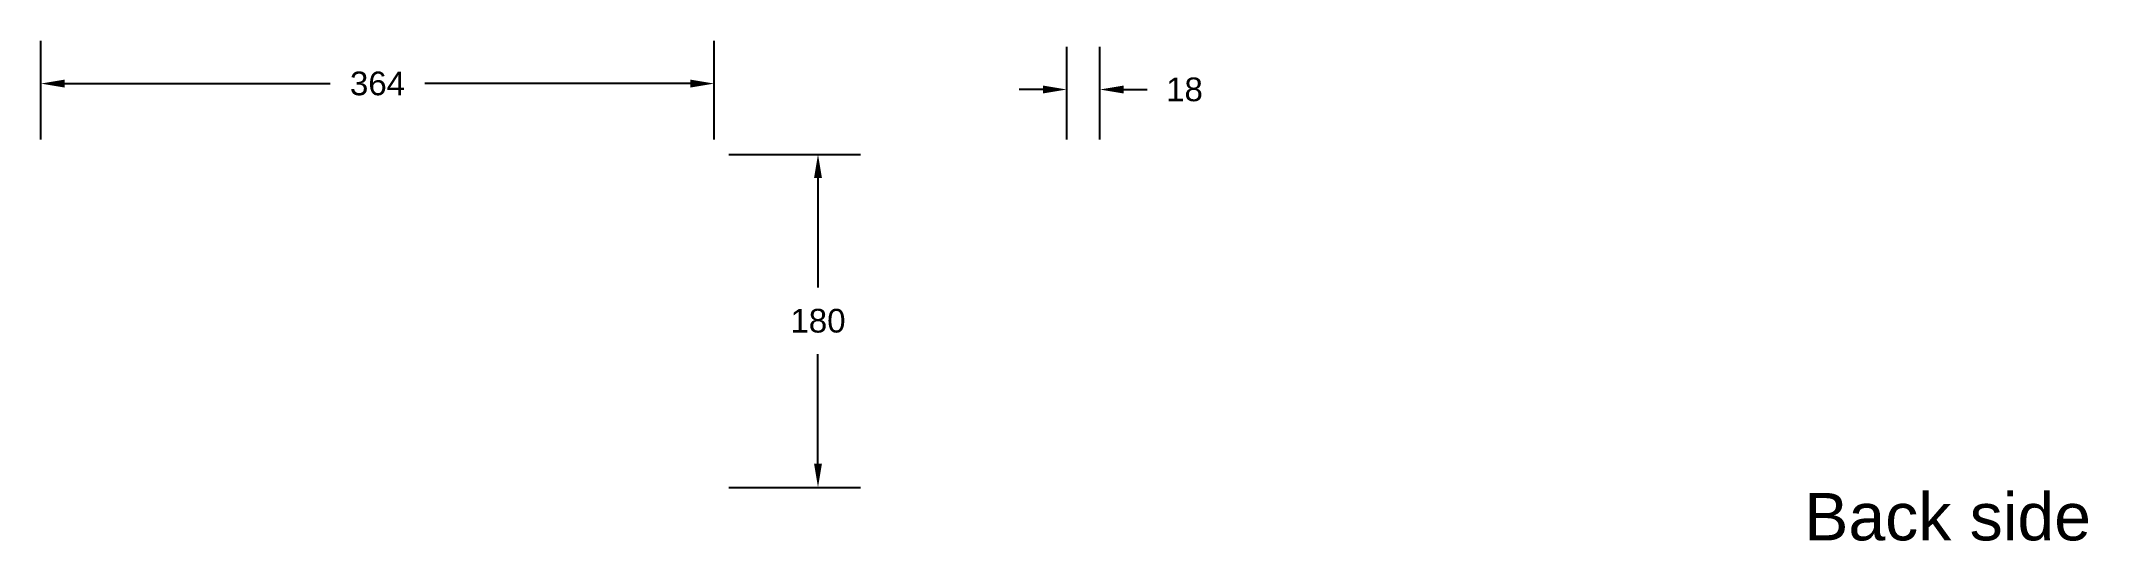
# Paper-space layout 'Back side' of a CAD drawing. Header units: inches. Extents: x 1.14 to 9.79, y 5.21 to 7.32.
import ezdxf

# ---------------------------------------------------------------- set-up
doc = ezdxf.new("R2010")
doc.units = ezdxf.units.IN
doc.header["$MEASUREMENT"] = 0
doc.layers.add('Mechanical', color=7, linetype='Continuous')
doc.styles.get("Standard").update_dxf_attribs({"font": 'arial.ttf'})
doc.dimstyles.get("Standard").update_dxf_attribs({"dimtxt": 0.18, "dimasz": 0.18, "dimexe": 0.18, "dimexo": 0.0625, "dimgap": 0.09, "dimtad": 0, "dimtih": 1, "dimtoh": 1, "dimdec": 4, "dimzin": 0, "dimdsep": 46, "dimtxsty": 'Standard', "dimcen": 0.09, "dimadec": 0, "dimazin": 0, "dimtfac": 1, "dimtdec": 4, "dimtofl": 0, "dimtmove": 0, "dimatfit": 3, "dimfxl": 1, "dimtolj": 1, "dimtzin": 0, "dimarcsym": 0})

# ---------------------------------------------------------------- blocks, each defined once
blk = doc.blocks.new('*D85')
at = {"layer": 'Defpoints', "color": 0, "transparency": 16777216}
for p in [(1.139349949595654, 7.139827317455634), (1.139349949595654, 6.841045723657988), (3.983099949595655, 6.841045723657988)]:
    blk.add_point(p, dxfattribs=at)
at = {"layer": 'Mechanical', "color": 0, "lineweight": -2, "transparency": 16777216}
for p, q in [((1.139349949595654, 6.903545723657988), (1.139349949595654, 7.319827317455633)), ((3.983099949595655, 6.903545723657988), (3.983099949595655, 7.319827317455633)), ((1.239349949595655, 7.139827317455634), (2.360993025994018, 7.139827317455634)), ((3.883099949595655, 7.139827317455634), (2.761456873197292, 7.139827317455634))]:
    blk.add_line(p, q, dxfattribs=at)
at = {"layer": 'Mechanical', "color": 0, "transparency": 16777216}
for points in [[(1.239349949595655, 7.1564939841223), (1.239349949595655, 7.123160650788967), (1.139349949595654, 7.139827317455634)], [(3.883099949595655, 7.1564939841223), (3.883099949595655, 7.123160650788967), (3.983099949595655, 7.139827317455634)]]:
    blk.add_solid(points, dxfattribs=at)
at = {"layer": 'Mechanical', "color": 0, "transparency": 16777216, "insert": (2.561224949595655, 7.139827317455634), "char_height": 0.1, "attachment_point": 5}
blk.add_mtext('\\A1;364', dxfattribs=at)
blk = doc.blocks.new('*D86')
at = {"layer": 'Defpoints', "color": 0, "transparency": 16777216}
for p in [(3.983099949595655, 6.841045723657988), (3.983099949595655, 5.434795723657988), (4.4219701969171, 5.434795723657988)]:
    blk.add_point(p, dxfattribs=at)
at = {"layer": 'Mechanical', "color": 0, "lineweight": -2, "transparency": 16777216}
for p, q in [((4.045599949595655, 6.841045723657988), (4.601970196917101, 6.841045723657988)), ((4.421970196917101, 6.741045723657988), (4.421970196917101, 6.278978022430157)), ((4.4219701969171, 5.534795723657988), (4.4219701969171, 5.996863424885819)), ((4.045599949595654, 5.434795723657988), (4.6019701969171, 5.434795723657988))]:
    blk.add_line(p, q, dxfattribs=at)
at = {"layer": 'Mechanical', "color": 0, "transparency": 16777216}
for points in [[(4.405303530250435, 6.741045723657988), (4.438636863583768, 6.741045723657988), (4.421970196917101, 6.841045723657988)], [(4.405303530250434, 5.534795723657988), (4.438636863583767, 5.534795723657988), (4.4219701969171, 5.434795723657988)]]:
    blk.add_solid(points, dxfattribs=at)
at = {"layer": 'Mechanical', "color": 0, "transparency": 16777216, "insert": (4.421970196917099, 6.137920723657989), "char_height": 0.1, "attachment_point": 5}
blk.add_mtext('\\A1;180', dxfattribs=at)
blk = doc.blocks.new('*D87')
at = {"layer": 'Defpoints', "color": 0, "transparency": 16777216}
for p in [(5.613179508234218, 7.114779655230038), (5.472554508234218, 6.841045723657988), (5.613179508234218, 6.841045723657988)]:
    blk.add_point(p, dxfattribs=at)
at = {"layer": 'Mechanical', "color": 0, "lineweight": -2, "transparency": 16777216}
for p, q in [((5.472554508234218, 6.903545723657988), (5.472554508234218, 7.294779655230037)), ((5.613179508234218, 6.903545723657988), (5.613179508234218, 7.294779655230037)), ((5.372554508234218, 7.114779655230038), (5.272554508234218, 7.114779655230038)), ((5.713179508234218, 7.114779655230038), (5.813179508234218, 7.114779655230038))]:
    blk.add_line(p, q, dxfattribs=at)
at = {"layer": 'Mechanical', "color": 0, "transparency": 16777216}
for points in [[(5.372554508234218, 7.131446321896704), (5.372554508234218, 7.098112988563371), (5.472554508234218, 7.114779655230038)], [(5.713179508234218, 7.131446321896704), (5.713179508234218, 7.098112988563371), (5.613179508234218, 7.114779655230038)]]:
    blk.add_solid(points, dxfattribs=at)
at = {"layer": 'Mechanical', "color": 0, "transparency": 16777216, "insert": (5.970198607824941, 7.114779655230038), "char_height": 0.1, "attachment_point": 5}
blk.add_mtext('\\A1;18', dxfattribs=at)

psp = doc.layouts.new('Back side')

# ---------------------------------------------------------------- texts
at = {"layer": 'Mechanical', "insert": (8.588645276606591, 5.411096469487894), "char_height": 0.2, "attachment_point": 1}
psp.add_mtext_dynamic_manual_height_columns('Back side', width=1.164563285885578, gutter_width=1, heights=[0], dxfattribs=at)

# ---------------------------------------------------------------- dimensions: what is measured, and where the dimension line sits
at = {"layer": 'Mechanical'}
for base, p1, p2, picture, middle in [((1.139349949595654, 7.139827317455634), (3.983099949595655, 6.841045723657988), (1.139349949595654, 6.841045723657988), '*D85', (2.561224949595655, 7.139827317455634)), ((5.613179508234218, 7.114779655230038), (5.472554508234218, 6.841045723657988), (5.613179508234218, 6.841045723657988), '*D87', (5.970198607824941, 7.114779655230038))]:
    dim = psp.add_linear_dim(base=base, p1=p1, p2=p2, angle=180, dimstyle='Standard', override={"dimtxt": 0.1, "dimasz": 0.1, "dimdec": 0, "dimlfac": -128}, dxfattribs=at)
    dim.commit()
    dim.dimension.update_dxf_attribs({"geometry": picture, "text_midpoint": middle})
dim = psp.add_aligned_dim(p1=(3.983099949595655, 6.841045723657988), p2=(3.983099949595655, 5.434795723657988), distance=0.4388702473214452, dimstyle='Standard', override={"dimtxt": 0.1, "dimasz": 0.1, "dimdec": 0, "dimlfac": -128}, dxfattribs=at)
dim.commit()
dim.dimension.update_dxf_attribs({"geometry": '*D86', "text_midpoint": (4.421970196917099, 6.137920723657989)})

doc.saveas('drawing.dxf')
